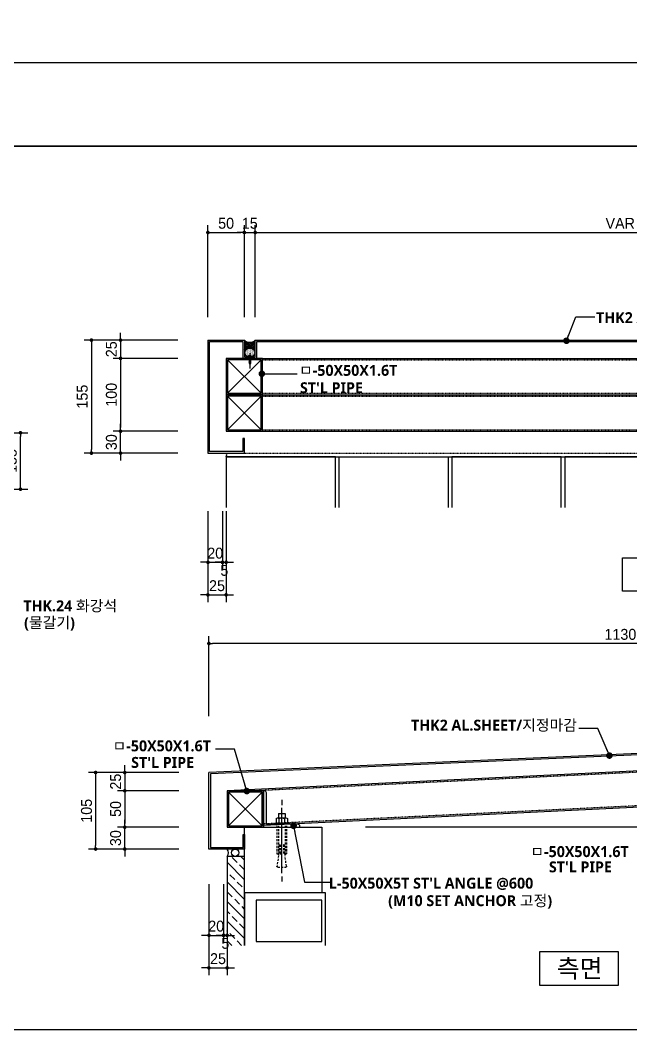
# Model space of a CAD drawing. Header units: millimetres. Extents: x 200 to 163856, y 0 to 163394.
# Drawn here: x 62681 to 64358, y 200 to 2970 of the extents above; entities that cross this region are included whole.
import ezdxf
from ezdxf.enums import TextEntityAlignment as Align

# ---------------------------------------------------------------- set-up
doc = ezdxf.new("R2010")
doc.units = ezdxf.units.MM
doc.header["$LTSCALE"] = 10
for name, pattern in [('CEN', [62, 60, -1, 0, -1]), ('CENTER', [65, 60, -2, 1, -2]), ('HID', [2.3, 1.5, -0.8]), ('HIDDEN', [2, 1, -1])]:
    doc.linetypes.add(name, pattern=pattern)
doc.layers.get('DEFPOINTS').update_dxf_attribs({"color": 181})
for name, color, linetype in [('01.스텐파이프', 2, 'Continuous'), ('03.부재', 5, 'Continuous'), ('04.부재', 6, 'Continuous'), ('1', 3, 'Continuous'), ('1co_hatch', 1, 'Continuous'), ('2co_visible', 2, 'Continuous'), ('A-ANNO-GRA1', 7, 'Continuous'), ('A-ANNO-TEXT1', 7, 'Continuous'), ('A-ST-AXIS-DIM', 7, 'Continuous'), ('ACCY', 6, 'Continuous'), ('CEN', 1, 'CEN'), ('DIM', 4, 'Continuous'), ('g', 3, 'Continuous'), ('HIDD', 5, 'HIDDEN'), ('MA', 6, 'Continuous'), ('REVISION', 7, 'Continuous'), ('SYM', 4, 'Continuous'), ('조경', 7, 'Continuous')]:
    doc.layers.add(name, color=color, linetype=linetype)
doc.styles.add('2020음성 1차', font='')
doc.styles.add('HSW', font='romans.shx', dxfattribs={"bigfont": 'whgtxt.shx'})
doc.styles.add('돋움', font='')
doc.styles.get('2020음성 1차').set_extended_font_data('NanumGothic', bold=True)
doc.styles.get('돋움').set_extended_font_data('Dotum')
doc.dimstyles.new('NDIM10-1', dxfattribs={"dimscale": 10, "dimtxt": 3, "dimasz": 1, "dimexe": 2, "dimexo": 1, "dimgap": 1, "dimtad": 1, "dimdec": 0, "dimrnd": 0.25, "dimdsep": 32, "dimtxsty": '돋움', "dimblk1": 'DOT', "dimblk2": 'DOT', "dimsah": 1, "dimcen": 5, "dimclrd": 4, "dimclre": 4, "dimclrt": 3, "dimazin": 0, "dimtfac": 1, "dimtdec": 0, "dimtix": 1, "dimtmove": 2, "dimatfit": 3, "dimldrblk": 'DOT', "dimfxl": 1, "dimarcsym": 0})
doc.dimstyles.new('두성금속-6', dxfattribs={"dimscale": 6, "dimtxt": 3, "dimasz": 1.5, "dimexe": 0, "dimexo": 3, "dimgap": 0.9, "dimtad": 1, "dimdec": 0, "dimrnd": 0.25, "dimzin": 0, "dimdsep": 46, "dimlunit": 6, "dimtxsty": 'HSW', "dimblk": 'DOT', "dimcen": 3, "dimdle": 2, "dimclrt": 4, "dimadec": 0, "dimazin": 0, "dimtfac": 1, "dimtdec": 0, "dimtix": 1, "dimtmove": 2, "dimatfit": 0, "dimldrblk": 'DOT', "dimfxl": 1, "dimtolj": 1, "dimtzin": 0, "dimarcsym": 0})

# ---------------------------------------------------------------- blocks, each defined once
blk = doc.blocks.new('A$C101F31DF')
at = {"layer": 'CEN'}
for p, q in [((10.6, 111.9, 0), (10.6, 104.9, 0)), ((10.6, 11.7, 0), (10.6, 100.9, 0)), ((10.6, 7, 0), (10.6, 0, 0))]:
    blk.add_line(p, q, dxfattribs=at)
at = {"layer": 'HIDD', "linetype": 'HID', "ltscale": 0.2}
for p, q in [((4, 76.6, 0), (4, 37.9, 0)), ((6.1, 76.6, 0), (6.1, 35.9, 0)), ((15.1, 76.6, 0), (15.1, 35.9, 0)), ((17.3, 76.6, 0), (17.3, 37.9, 0)), ((7.2, 50.5, 0), (8.4, 50.5, 0)), ((7.2, 50.5, 0), (7.2, 37.9, 0)), ((8.4, 50.5, 0), (8.4, 37.9, 0)), ((12.9, 50.5, 0), (12.9, 37.9, 0)), ((14.1, 50.5, 0), (12.9, 50.5, 0)), ((14.1, 50.5, 0), (14.1, 37.9, 0)), ((7.2, 37.9, 0), (4, 37.9, 0)), ((4.2, 20.9, 0), (6.1, 35.9, 0)), ((12.9, 37.9, 0), (8.4, 37.9, 0)), ((17.3, 37.9, 0), (14.1, 37.9, 0)), ((15.1, 35.9, 0), (17.1, 20.9, 0)), ((16.2, 19.8, 0), (5.1, 19.8, 0))]:
    blk.add_line(p, q, dxfattribs=at)
for centre, start, end in [((5.1, 20.8, 0), 172.4472, 270), ((16.2, 20.8, 0), 270, 7.5528)]:
    blk.add_arc(centre, 0.968, start, end, dxfattribs=at)
at = {"layer": 'MA'}
for p, q in [((2.9, 86.5, 0), (2.9, 80.3, 0)), ((16.5, 87.3, 0), (4.8, 87.3, 0)), ((15.1, 93.3, 0), (6.1, 93.3, 0)), ((6.1, 93.3, 0), (6.1, 87.3, 0)), ((6.8, 86.5, 0), (6.8, 80.3, 0)), ((14.5, 86.5, 0), (14.5, 80.3, 0)), ((15.1, 93.3, 0), (15.1, 87.3, 0)), ((18.4, 86.5, 0), (18.4, 80.3, 0)), ((0, 79.5, 0), (0, 78.6, 0)), ((21.3, 79.5, 0), (0, 79.5, 0)), ((0, 78.6, 0), (21.3, 78.6, 0)), ((21.3, 79.5, 0), (21.3, 78.6, 0))]:
    blk.add_line(p, q, dxfattribs=at)
for centre, radius, start, end in [((4.8, 84.5, 0), 2.81, 46.3972, 133.6028), ((10.6, 77.2, 0), 10.1, 67.3801, 112.6199), ((16.5, 84.5, 0), 2.81, 46.3972, 133.6028), ((4.8, 82.3, 0), 2.81, 226.3972, 313.6028), ((10.6, 89.6, 0), 10.1, 247.3801, 292.6199), ((16.5, 82.3, 0), 2.81, 226.3972, 313.6028)]:
    blk.add_arc(centre, radius, start, end, dxfattribs=at)
blk = doc.blocks.new('A$C69C1062F')
at = {"layer": 'ACCY', "color": 1}
for p, q in [((1.3, 13.5), (2, 15)), ((3.1, 13.5), (2.4, 15)), ((0, 4.4), (0, 5)), ((0, 5), (4.4, 5)), ((1.3, 13.1), (1.3, 13.5)), ((1.3, 12.4), (1.3, 12.8)), ((1.3, 11.6), (1.3, 12)), ((1.3, 10.8), (1.3, 11.3)), ((1.3, 10), (1.3, 10.5)), ((1.3, 9.3), (1.3, 9.7)), ((1.3, 8.5), (1.3, 8.9)), ((1.3, 7.7), (1.3, 8.2)), ((1.3, 6.9), (1.3, 7.4)), ((1.3, 6.2), (1.3, 6.6)), ((1.3, 5), (1.3, 5.8)), ((3.1, 13.3), (2.2, 13.3)), ((3.1, 12.7), (3.1, 13.5)), ((3.1, 12), (3.1, 12.4)), ((3.1, 11.2), (3.1, 11.7)), ((3.1, 10.4), (3.1, 10.9)), ((3.1, 9.6), (3.1, 10.1)), ((3.1, 8.9), (3.1, 9.3)), ((3.1, 8.1), (3.1, 8.6)), ((3.1, 7.3), (3.1, 7.8)), ((3.1, 6.5), (3.1, 7)), ((3.1, 5.8), (3.1, 6.2)), ((3.1, 5), (3.1, 5.4)), ((4.4, 5), (4.4, 4.4))]:
    blk.add_line(p, q, dxfattribs=at)
at = {"layer": 'ACCY', "color": 1, "linetype": 'CENTER', "ltscale": 10}
blk.add_line((2.2, 0), (2.2, 20.8), dxfattribs=at)
at = {"layer": 'ACCY', "color": 1, "linetype": 'Continuous'}
for p, q in [((1, 12.9), (3.1, 13.3)), ((1, 13), (3, 13.3)), ((1, 13), (1.3, 13.1)), ((1, 12.9), (1.3, 12.8)), ((1, 12.2), (3.5, 12.6)), ((1, 12.2), (3.4, 12.6)), ((1, 12.2), (1.3, 12.4)), ((1, 12.2), (1.3, 12)), ((1, 11.5), (3.4, 11.9)), ((1, 11.4), (3.5, 11.8)), ((1, 11.5), (1.3, 11.6)), ((1, 11.4), (1.3, 11.3)), ((1, 10.7), (3.4, 11.1)), ((1, 10.6), (3.5, 11)), ((1, 10.7), (1.3, 10.8)), ((1, 10.6), (1.3, 10.5)), ((1, 9.9), (3.4, 10.3)), ((1, 9.8), (3.5, 10.3)), ((1, 9.9), (1.3, 10)), ((1, 9.8), (1.3, 9.7)), ((1, 9.1), (3.4, 9.5)), ((1, 9.1), (3.5, 9.5)), ((1, 9.1), (1.3, 9.3)), ((1, 9.1), (1.3, 8.9)), ((1, 8.4), (3.4, 8.8)), ((1, 8.3), (3.5, 8.7)), ((1, 8.4), (1.3, 8.5)), ((1, 8.3), (1.3, 8.2)), ((1, 7.6), (3.4, 8)), ((1, 7.5), (3.5, 7.9)), ((1, 7.6), (1.3, 7.7)), ((1, 7.5), (1.3, 7.4)), ((1, 6.7), (3.5, 7.2)), ((1, 6.8), (3.4, 7.2)), ((1, 6.8), (1.3, 6.9)), ((1, 6.7), (1.3, 6.6)), ((1, 6), (3.5, 6.4)), ((1, 6), (3.4, 6.4)), ((1, 6), (1.3, 6.2)), ((1, 6), (1.3, 5.8)), ((1.3, 13.1), (2.2, 13.3)), ((1.3, 12.8), (3.1, 13.2)), ((1.3, 12.4), (3.1, 12.7)), ((1.3, 12), (3.1, 12.4)), ((1.3, 11.6), (3.1, 12)), ((1.3, 11.3), (3.1, 11.7)), ((1.3, 10.8), (3.1, 11.2)), ((1.3, 10.5), (3.1, 10.9)), ((1.3, 10), (3.1, 10.4)), ((1.3, 9.7), (3.1, 10.1)), ((1.3, 9.3), (3.1, 9.6)), ((1.3, 8.9), (3.1, 9.3)), ((1.3, 8.5), (3.1, 8.9)), ((1.3, 8.2), (3.1, 8.6)), ((1.3, 7.7), (3.1, 8.1)), ((1.3, 7.4), (3.1, 7.8)), ((1.3, 6.9), (3.1, 7.3)), ((1.3, 6.6), (3.1, 7)), ((1.3, 6.2), (3.1, 6.5)), ((1.3, 5.8), (3.1, 6.2)), ((2.2, 5.4), (3.1, 5.8)), ((2.2, 5.4), (3.4, 5.7)), ((2.2, 5.4), (3.5, 5.6)), ((2.2, 5.4), (3.1, 5.4)), ((3.4, 12.6), (3.1, 12.7)), ((3.4, 12.6), (3.1, 12.4)), ((3.4, 11.8), (3.1, 12)), ((3.4, 11.8), (3.1, 11.7)), ((3.4, 11.1), (3.1, 11.2)), ((3.4, 11), (3.1, 10.9)), ((3.4, 10.3), (3.1, 10.4)), ((3.4, 10.2), (3.1, 10.1)), ((3.4, 9.5), (3.1, 9.6)), ((3.4, 9.5), (3.1, 9.3)), ((3.4, 8.7), (3.1, 8.9)), ((3.4, 8.7), (3.1, 8.6)), ((3.4, 8), (3.1, 8.1)), ((3.4, 7.9), (3.1, 7.8)), ((3.4, 7.2), (3.1, 7.3)), ((3.4, 7.1), (3.1, 7)), ((3.4, 6.4), (3.1, 6.5)), ((3.4, 6.4), (3.1, 6.2)), ((3.4, 5.6), (3.1, 5.8)), ((3.4, 5.6), (3.1, 5.4))]:
    blk.add_line(p, q, dxfattribs=at)
at = {"layer": 'ACCY', "color": 1}
blk.add_lwpolyline([(3.8, 3.6), (3.7, 3.8), (3.5, 3.8), (3.3, 3.8), (3.2, 3.8), (3, 3.8), (2.8, 3.7), (2.7, 3.7), (2.6, 3.7), (2.6, 3.7), (2.5, 3.8), (2.5, 3.9), (2.5, 4), (2.5, 4.1), (2.5, 4.3), (2.5, 4.4), (2.5, 4.5), (2.4, 4.6), (2.4, 4.7), (2.3, 4.7), (2.2, 4.7), (2.1, 4.7), (2, 4.7), (2, 4.6), (1.9, 4.5), (1.9, 4.4), (1.9, 4.3), (1.9, 4.1), (1.9, 4), (1.9, 3.9), (1.9, 3.8), (1.8, 3.7), (1.8, 3.7), (1.7, 3.7), (1.6, 3.7), (1.4, 3.8), (1.2, 3.8), (1.1, 3.8), (0.9, 3.8), (0.7, 3.8), (0.6, 3.6)], dxfattribs=at)
at = {"layer": 'ACCY', "color": 1, "linetype": 'Continuous'}
for centre, radius, start, end in [((2.2, 14.8), 0.289, 35.1627, 144.8373), ((1, 13), 0.0582, 139.8661, 209.9247), ((1, 12.2), 0.0582, 139.8661, 209.9247), ((1, 11.4), 0.0582, 139.8661, 209.9247), ((1, 10.6), 0.0582, 139.8661, 209.9247), ((1, 9.9), 0.0582, 139.8661, 209.9247), ((1, 9.1), 0.0582, 139.8661, 209.9247), ((1, 8.3), 0.0582, 139.8661, 209.9247), ((1, 7.5), 0.0582, 139.8661, 209.9247), ((1, 6.8), 0.0582, 139.8661, 209.9247), ((1, 6), 0.0582, 139.8661, 209.9247), ((2.2, 5.4), 0.0378, 130.7271, 249.3149), ((3.4, 12.6), 0.0582, 319.8661, 29.9247), ((3.4, 11.8), 0.0582, 319.8661, 29.9247), ((3.4, 11), 0.0582, 319.8661, 29.9247), ((3.4, 10.3), 0.0582, 319.8661, 29.9247), ((3.4, 9.5), 0.0582, 319.8661, 29.9247), ((3.4, 8.7), 0.0582, 319.8661, 29.9247), ((3.4, 7.9), 0.0582, 319.8661, 29.9247), ((3.4, 7.2), 0.0582, 319.8661, 29.9247), ((3.4, 6.4), 0.0582, 319.8661, 29.9247), ((3.4, 5.6), 0.0582, 319.8661, 29.9247)]:
    blk.add_arc(centre, radius, start, end, dxfattribs=at)
at = {"layer": 'ACCY', "color": 1}
for centre, radius, start, end in [((0.8, 4.4), 0.818, 180.0233, 254.4114), ((2.2, 9.3), 5.89, 254.205, 285.795), ((3.6, 4.4), 0.818, 285.5886, 359.9767)]:
    blk.add_arc(centre, radius, start, end, dxfattribs=at)
blk = doc.blocks.new('_Dot')
at = {"color": 0, "linetype": 'ByBlock', "lineweight": -2}
blk.add_line((-0.5, 0), (-1, 0), dxfattribs=at)
at = {"color": 0, "linetype": 'ByBlock', "const_width": 0.5}
blk.add_lwpolyline([(-0.25, 0, 1), (0.25, 0, 1)], format="xyb", close=True, dxfattribs=at)
blk = doc.blocks.new('*D6465')
at = {"layer": 'A-ST-AXIS-DIM', "color": 0, "lineweight": -2}
for p, q in [((63113.4, 2092.2), (62856.5, 2092.2)), ((62876.5, 2082.2), (62876.5, 1792.2)), ((63113.4, 1782.2), (62856.5, 1782.2))]:
    blk.add_line(p, q, dxfattribs=at)
at = {"layer": 'DEFPOINTS', "color": 0}
for p in [(63123.4, 2092.2), (62876.5, 1782.2), (63123.4, 1782.2)]:
    blk.add_point(p, dxfattribs=at)
at = {"layer": 'A-ST-AXIS-DIM', "color": 0, "linetype": 'ByBlock', "lineweight": -2, "xscale": 10, "yscale": 10, "zscale": 10}
for p, rotation in [((62876.5, 2092.2), 90), ((62876.5, 1782.2), 270)]:
    blk.add_blockref('_Dot', p, dxfattribs=dict(at, rotation=rotation))
at = {"layer": 'A-ST-AXIS-DIM', "color": 3, "insert": (62851.5, 1937.2), "char_height": 30, "attachment_point": 5, "rotation": 90, "style": '돋움'}
blk.add_mtext('155', dxfattribs=at)
blk = doc.blocks.new('*D6466')
at = {"layer": 'A-ST-AXIS-DIM', "color": 0, "lineweight": -2}
for p, q in [((63196.5, 2155.4), (63196.5, 2407.5)), ((63206.5, 2387.5), (63286.5, 2387.5)), ((63296.5, 2155.4), (63296.5, 2407.5))]:
    blk.add_line(p, q, dxfattribs=at)
at = {"layer": 'DEFPOINTS', "color": 0}
for p in [(63296.5, 2387.5), (63196.5, 2145.4), (63296.5, 2145.4)]:
    blk.add_point(p, dxfattribs=at)
at = {"layer": 'A-ST-AXIS-DIM', "color": 0, "linetype": 'ByBlock', "lineweight": -2, "xscale": 10, "yscale": 10, "zscale": 10, "rotation": 180}
blk.add_blockref('_Dot', (63196.5, 2387.5), dxfattribs=at)
at = {"layer": 'A-ST-AXIS-DIM', "color": 0, "linetype": 'ByBlock', "lineweight": -2, "xscale": 10, "yscale": 10, "zscale": 10}
blk.add_blockref('_Dot', (63296.5, 2387.5), dxfattribs=at)
at = {"layer": 'A-ST-AXIS-DIM', "color": 3, "insert": (63246.5, 2412.6), "char_height": 30, "attachment_point": 5, "style": '돋움'}
blk.add_mtext('50', dxfattribs=at)
blk = doc.blocks.new('*D6467')
at = {"layer": 'A-ST-AXIS-DIM', "color": 0, "lineweight": -2}
for p, q in [((63286.5, 2387.5), (63276.5, 2387.5)), ((63296.5, 2155.4), (63296.5, 2407.5)), ((63296.5, 2387.5), (63326.5, 2387.5)), ((63326.5, 2155.4), (63326.5, 2407.5)), ((63336.5, 2387.5), (63346.5, 2387.5))]:
    blk.add_line(p, q, dxfattribs=at)
at = {"layer": 'DEFPOINTS', "color": 0}
for p in [(63326.5, 2387.5), (63296.5, 2145.4), (63326.5, 2145.4)]:
    blk.add_point(p, dxfattribs=at)
at = {"layer": 'A-ST-AXIS-DIM', "color": 0, "linetype": 'ByBlock', "lineweight": -2, "xscale": 10, "yscale": 10, "zscale": 10}
blk.add_blockref('_Dot', (63296.5, 2387.5), dxfattribs=at)
at = {"layer": 'A-ST-AXIS-DIM', "color": 0, "linetype": 'ByBlock', "lineweight": -2, "xscale": 10, "yscale": 10, "zscale": 10, "rotation": 180}
blk.add_blockref('_Dot', (63326.5, 2387.5), dxfattribs=at)
at = {"layer": 'A-ST-AXIS-DIM', "color": 3, "insert": (63311.5, 2412.6), "char_height": 30, "attachment_point": 5, "style": '돋움'}
blk.add_mtext('15', dxfattribs=at)
blk = doc.blocks.new('*D6468')
at = {"layer": 'A-ST-AXIS-DIM', "color": 0, "lineweight": -2}
for p, q in [((63326.5, 2155.4), (63326.5, 2407.5)), ((63336.5, 2387.5), (65321.1, 2387.5)), ((65331.1, 2155.4), (65331.1, 2407.5))]:
    blk.add_line(p, q, dxfattribs=at)
at = {"layer": 'DEFPOINTS', "color": 0}
for p in [(65331.1, 2387.5), (63326.5, 2145.4), (65331.1, 2145.4)]:
    blk.add_point(p, dxfattribs=at)
at = {"layer": 'A-ST-AXIS-DIM', "color": 0, "linetype": 'ByBlock', "lineweight": -2, "xscale": 10, "yscale": 10, "zscale": 10, "rotation": 180}
blk.add_blockref('_Dot', (63326.5, 2387.5), dxfattribs=at)
at = {"layer": 'A-ST-AXIS-DIM', "color": 0, "linetype": 'ByBlock', "lineweight": -2, "xscale": 10, "yscale": 10, "zscale": 10}
blk.add_blockref('_Dot', (65331.1, 2387.5), dxfattribs=at)
at = {"layer": 'A-ST-AXIS-DIM', "color": 3, "insert": (64328.8, 2412.6), "char_height": 30, "attachment_point": 5, "style": '돋움'}
blk.add_mtext('VAR', dxfattribs=at)
blk = doc.blocks.new('*D6470')
at = {"layer": 'A-ST-AXIS-DIM', "color": 0, "lineweight": -2}
for p, q in [((63196.5, 1622.8), (63196.5, 1462.6)), ((63236.5, 1622.8), (63236.5, 1462.6)), ((63186.5, 1482.6), (63176.5, 1482.6)), ((63196.5, 1482.6), (63236.5, 1482.6)), ((63246.5, 1482.6), (63256.5, 1482.6))]:
    blk.add_line(p, q, dxfattribs=at)
at = {"layer": 'DEFPOINTS', "color": 0}
for p in [(63196.5, 1632.8), (63236.5, 1632.8), (63236.5, 1482.6)]:
    blk.add_point(p, dxfattribs=at)
at = {"layer": 'A-ST-AXIS-DIM', "color": 0, "linetype": 'ByBlock', "lineweight": -2, "xscale": 10, "yscale": 10, "zscale": 10}
blk.add_blockref('_Dot', (63196.5, 1482.6), dxfattribs=at)
at = {"layer": 'A-ST-AXIS-DIM', "color": 0, "linetype": 'ByBlock', "lineweight": -2, "xscale": 10, "yscale": 10, "zscale": 10, "rotation": 180}
blk.add_blockref('_Dot', (63236.5, 1482.6), dxfattribs=at)
at = {"layer": 'A-ST-AXIS-DIM', "color": 3, "insert": (63216.5, 1507.6), "char_height": 30, "attachment_point": 5, "style": '돋움'}
blk.add_mtext('20', dxfattribs=at)
blk = doc.blocks.new('*D6471')
at = {"layer": 'A-ST-AXIS-DIM', "color": 0, "lineweight": -2}
for p, q in [((63236.5, 1622.8), (63236.5, 1462.6)), ((63246.5, 1608.3), (63246.5, 1462.6)), ((63226.5, 1482.6), (63216.5, 1482.6)), ((63236.5, 1482.6), (63246.5, 1482.6)), ((63256.5, 1482.6), (63266.5, 1482.6))]:
    blk.add_line(p, q, dxfattribs=at)
at = {"layer": 'DEFPOINTS', "color": 0}
for p in [(63236.5, 1632.8), (63246.5, 1618.3), (63246.5, 1482.6)]:
    blk.add_point(p, dxfattribs=at)
at = {"layer": 'A-ST-AXIS-DIM', "color": 0, "linetype": 'ByBlock', "lineweight": -2, "xscale": 10, "yscale": 10, "zscale": 10}
blk.add_blockref('_Dot', (63236.5, 1482.6), dxfattribs=at)
at = {"layer": 'A-ST-AXIS-DIM', "color": 0, "linetype": 'ByBlock', "lineweight": -2, "xscale": 10, "yscale": 10, "zscale": 10, "rotation": 180}
blk.add_blockref('_Dot', (63246.5, 1482.6), dxfattribs=at)
at = {"layer": 'A-ST-AXIS-DIM', "color": 3, "insert": (63241.5, 1460.4), "char_height": 30, "attachment_point": 5, "style": '돋움'}
blk.add_mtext('5', dxfattribs=at)
blk = doc.blocks.new('*D6472')
at = {"layer": 'A-ST-AXIS-DIM', "color": 0, "lineweight": -2}
for p, q in [((63196.5, 1622.8), (63196.5, 1373.3)), ((63246.5, 1622.8), (63246.5, 1373.3)), ((63186.5, 1393.3), (63176.5, 1393.3)), ((63196.5, 1393.3), (63246.5, 1393.3)), ((63256.5, 1393.3), (63266.5, 1393.3))]:
    blk.add_line(p, q, dxfattribs=at)
at = {"layer": 'DEFPOINTS', "color": 0}
for p in [(63196.5, 1632.8), (63246.5, 1632.8), (63246.5, 1393.3)]:
    blk.add_point(p, dxfattribs=at)
at = {"layer": 'A-ST-AXIS-DIM', "color": 0, "linetype": 'ByBlock', "lineweight": -2, "xscale": 10, "yscale": 10, "zscale": 10}
blk.add_blockref('_Dot', (63196.5, 1393.3), dxfattribs=at)
at = {"layer": 'A-ST-AXIS-DIM', "color": 0, "linetype": 'ByBlock', "lineweight": -2, "xscale": 10, "yscale": 10, "zscale": 10, "rotation": 180}
blk.add_blockref('_Dot', (63246.5, 1393.3), dxfattribs=at)
at = {"layer": 'A-ST-AXIS-DIM', "color": 3, "insert": (63221.5, 1418.3), "char_height": 30, "attachment_point": 5, "style": '돋움'}
blk.add_mtext('25', dxfattribs=at)
blk = doc.blocks.new('*D6473')
at = {"layer": 'A-ST-AXIS-DIM', "color": 0, "lineweight": -2}
for p, q in [((62956.5, 1852.2), (62956.5, 1862.2)), ((63113.4, 1842.2), (62936.5, 1842.2)), ((62956.5, 1782.2), (62956.5, 1842.2)), ((63113.4, 1782.2), (62936.5, 1782.2)), ((62956.5, 1772.2), (62956.5, 1762.2))]:
    blk.add_line(p, q, dxfattribs=at)
at = {"layer": 'DEFPOINTS', "color": 0}
for p in [(62956.5, 1842.2), (63123.4, 1842.2), (63123.4, 1782.2)]:
    blk.add_point(p, dxfattribs=at)
at = {"layer": 'A-ST-AXIS-DIM', "color": 0, "linetype": 'ByBlock', "lineweight": -2, "xscale": 10, "yscale": 10, "zscale": 10}
for p, rotation in [((62956.5, 1842.2), 270), ((62956.5, 1782.2), 90)]:
    blk.add_blockref('_Dot', p, dxfattribs=dict(at, rotation=rotation))
at = {"layer": 'A-ST-AXIS-DIM', "color": 3, "insert": (62931.5, 1812.2), "char_height": 30, "attachment_point": 5, "rotation": 90, "style": '돋움'}
blk.add_mtext('30', dxfattribs=at)
blk = doc.blocks.new('*D6474')
at = {"layer": 'A-ST-AXIS-DIM', "color": 0, "lineweight": -2}
for p, q in [((62956.5, 2102.2), (62956.5, 2112.2)), ((63113.4, 2092.2), (62936.5, 2092.2)), ((62956.5, 2092.2), (62956.5, 2042.2)), ((63113.4, 2042.2), (62936.5, 2042.2)), ((62956.5, 2032.2), (62956.5, 2022.2))]:
    blk.add_line(p, q, dxfattribs=at)
at = {"layer": 'DEFPOINTS', "color": 0}
for p in [(63123.4, 2092.2), (62956.5, 2042.2), (63123.4, 2042.2)]:
    blk.add_point(p, dxfattribs=at)
at = {"layer": 'A-ST-AXIS-DIM', "color": 0, "linetype": 'ByBlock', "lineweight": -2, "xscale": 10, "yscale": 10, "zscale": 10}
for p, rotation in [((62956.5, 2092.2), 270), ((62956.5, 2042.2), 90)]:
    blk.add_blockref('_Dot', p, dxfattribs=dict(at, rotation=rotation))
at = {"layer": 'A-ST-AXIS-DIM', "color": 3, "insert": (62931.5, 2067.2), "char_height": 30, "attachment_point": 5, "rotation": 90, "style": '돋움'}
blk.add_mtext('25', dxfattribs=at)
blk = doc.blocks.new('*D6475')
at = {"layer": 'A-ST-AXIS-DIM', "color": 0, "lineweight": -2}
for p, q in [((63113.4, 2042.2), (62936.5, 2042.2)), ((62956.5, 2032.2), (62956.5, 1852.2)), ((63113.4, 1842.2), (62936.5, 1842.2))]:
    blk.add_line(p, q, dxfattribs=at)
at = {"layer": 'DEFPOINTS', "color": 0}
for p in [(63123.4, 2042.2), (62956.5, 1842.2), (63123.4, 1842.2)]:
    blk.add_point(p, dxfattribs=at)
at = {"layer": 'A-ST-AXIS-DIM', "color": 0, "linetype": 'ByBlock', "lineweight": -2, "xscale": 10, "yscale": 10, "zscale": 10}
for p, rotation in [((62956.5, 2042.2), 90), ((62956.5, 1842.2), 270)]:
    blk.add_blockref('_Dot', p, dxfattribs=dict(at, rotation=rotation))
at = {"layer": 'A-ST-AXIS-DIM', "color": 3, "insert": (62931.5, 1942.2), "char_height": 30, "attachment_point": 5, "rotation": 90, "style": '돋움'}
blk.add_mtext('100', dxfattribs=at)
blk = doc.blocks.new('*D6479')
at = {"layer": 'A-ST-AXIS-DIM', "color": 0, "lineweight": -2}
for p, q in [((63116.7, 905.9), (62868.1, 905.9)), ((62888.1, 895.9), (62888.1, 705.9)), ((63116.7, 695.9), (62868.1, 695.9))]:
    blk.add_line(p, q, dxfattribs=at)
at = {"layer": 'DEFPOINTS', "color": 0}
for p in [(63126.7, 905.9), (62888.1, 695.9), (63126.7, 695.9)]:
    blk.add_point(p, dxfattribs=at)
at = {"layer": 'A-ST-AXIS-DIM', "color": 0, "linetype": 'ByBlock', "lineweight": -2, "xscale": 10, "yscale": 10, "zscale": 10}
for p, rotation in [((62888.1, 905.9), 90), ((62888.1, 695.9), 270)]:
    blk.add_blockref('_Dot', p, dxfattribs=dict(at, rotation=rotation))
at = {"layer": 'A-ST-AXIS-DIM', "color": 3, "insert": (62863.1, 800.9), "char_height": 30, "attachment_point": 5, "rotation": 90, "style": '돋움'}
blk.add_mtext('105', dxfattribs=at)
blk = doc.blocks.new('*D6480')
at = {"layer": 'A-ST-AXIS-DIM', "color": 0, "lineweight": -2}
for p, q in [((62968.1, 765.9), (62968.1, 775.9)), ((63116.7, 755.9), (62948.1, 755.9)), ((62968.1, 695.9), (62968.1, 755.9)), ((63116.7, 695.9), (62948.1, 695.9)), ((62968.1, 685.9), (62968.1, 675.9))]:
    blk.add_line(p, q, dxfattribs=at)
at = {"layer": 'DEFPOINTS', "color": 0}
for p in [(62968.1, 755.9), (63126.7, 755.9), (63126.7, 695.9)]:
    blk.add_point(p, dxfattribs=at)
at = {"layer": 'A-ST-AXIS-DIM', "color": 0, "linetype": 'ByBlock', "lineweight": -2, "xscale": 10, "yscale": 10, "zscale": 10}
for p, rotation in [((62968.1, 755.9), 270), ((62968.1, 695.9), 90)]:
    blk.add_blockref('_Dot', p, dxfattribs=dict(at, rotation=rotation))
at = {"layer": 'A-ST-AXIS-DIM', "color": 3, "insert": (62943.1, 725.9), "char_height": 30, "attachment_point": 5, "rotation": 90, "style": '돋움'}
blk.add_mtext('30', dxfattribs=at)
blk = doc.blocks.new('*D6481')
at = {"layer": 'A-ST-AXIS-DIM', "color": 0, "lineweight": -2}
for p, q in [((62968.1, 915.9), (62968.1, 925.9)), ((63116.7, 905.9), (62948.1, 905.9)), ((62968.1, 905.9), (62968.1, 855.9)), ((63116.7, 855.9), (62948.1, 855.9)), ((62968.1, 845.9), (62968.1, 835.9))]:
    blk.add_line(p, q, dxfattribs=at)
at = {"layer": 'DEFPOINTS', "color": 0}
for p in [(63126.7, 905.9), (62968.1, 855.9), (63126.7, 855.9)]:
    blk.add_point(p, dxfattribs=at)
at = {"layer": 'A-ST-AXIS-DIM', "color": 0, "linetype": 'ByBlock', "lineweight": -2, "xscale": 10, "yscale": 10, "zscale": 10}
for p, rotation in [((62968.1, 905.9), 270), ((62968.1, 855.9), 90)]:
    blk.add_blockref('_Dot', p, dxfattribs=dict(at, rotation=rotation))
at = {"layer": 'A-ST-AXIS-DIM', "color": 3, "insert": (62943.1, 880.9), "char_height": 30, "attachment_point": 5, "rotation": 90, "style": '돋움'}
blk.add_mtext('25', dxfattribs=at)
blk = doc.blocks.new('*D6482')
at = {"layer": 'A-ST-AXIS-DIM', "color": 0, "lineweight": -2}
for p, q in [((63116.7, 855.9), (62948.1, 855.9)), ((62968.1, 845.9), (62968.1, 765.9)), ((63116.7, 755.9), (62948.1, 755.9))]:
    blk.add_line(p, q, dxfattribs=at)
at = {"layer": 'DEFPOINTS', "color": 0}
for p in [(63126.7, 855.9), (62968.1, 755.9), (63126.7, 755.9)]:
    blk.add_point(p, dxfattribs=at)
at = {"layer": 'A-ST-AXIS-DIM', "color": 0, "linetype": 'ByBlock', "lineweight": -2, "xscale": 10, "yscale": 10, "zscale": 10}
for p, rotation in [((62968.1, 855.9), 90), ((62968.1, 755.9), 270)]:
    blk.add_blockref('_Dot', p, dxfattribs=dict(at, rotation=rotation))
at = {"layer": 'A-ST-AXIS-DIM', "color": 3, "insert": (62943.1, 805.9), "char_height": 30, "attachment_point": 5, "rotation": 90, "style": '돋움'}
blk.add_mtext('50', dxfattribs=at)
blk = doc.blocks.new('*D6483')
at = {"layer": 'A-ST-AXIS-DIM', "color": 0, "lineweight": -2}
for p, q in [((63199.2, 1060.7), (63199.2, 1279.8)), ((65459.2, 1060.7), (65459.2, 1279.8)), ((65449.2, 1259.8), (63209.2, 1259.8))]:
    blk.add_line(p, q, dxfattribs=at)
at = {"layer": 'DEFPOINTS', "color": 0}
for p in [(63199.2, 1259.8), (63199.2, 1050.7), (65459.2, 1050.7)]:
    blk.add_point(p, dxfattribs=at)
at = {"layer": 'A-ST-AXIS-DIM', "color": 0, "linetype": 'ByBlock', "lineweight": -2, "xscale": 10, "yscale": 10, "zscale": 10, "rotation": 180}
blk.add_blockref('_Dot', (63199.2, 1259.8), dxfattribs=at)
at = {"layer": 'A-ST-AXIS-DIM', "color": 0, "linetype": 'ByBlock', "lineweight": -2, "xscale": 10, "yscale": 10, "zscale": 10}
blk.add_blockref('_Dot', (65459.2, 1259.8), dxfattribs=at)
at = {"layer": 'A-ST-AXIS-DIM', "color": 3, "insert": (64329.2, 1284.8), "char_height": 30, "attachment_point": 5, "style": '돋움'}
blk.add_mtext('1130', dxfattribs=at)
blk = doc.blocks.new('*D6484')
at = {"layer": 'A-ST-AXIS-DIM', "color": 0, "lineweight": -2}
for p, q in [((62585.7, 1838.2), (62701.7, 1838.2)), ((62681.7, 1693.2), (62681.7, 1828.2)), ((62585.7, 1683.2), (62701.7, 1683.2))]:
    blk.add_line(p, q, dxfattribs=at)
at = {"layer": 'DEFPOINTS', "color": 0}
for p in [(62575.7, 1838.2), (62681.7, 1838.2), (62575.7, 1683.2)]:
    blk.add_point(p, dxfattribs=at)
at = {"layer": 'A-ST-AXIS-DIM', "color": 0, "linetype": 'ByBlock', "lineweight": -2, "xscale": 10, "yscale": 10, "zscale": 10}
for p, rotation in [((62681.7, 1838.2), 90), ((62681.7, 1683.2), 270)]:
    blk.add_blockref('_Dot', p, dxfattribs=dict(at, rotation=rotation))
at = {"layer": 'A-ST-AXIS-DIM', "color": 3, "insert": (62656.6, 1760.7), "char_height": 30, "attachment_point": 5, "rotation": 90, "style": '돋움'}
blk.add_mtext('155', dxfattribs=at)
blk = doc.blocks.new('*D6487')
at = {"layer": 'A-ST-AXIS-DIM', "color": 0, "lineweight": -2}
for p, q in [((63199.2, 599.5), (63199.2, 439.2)), ((63239.2, 599.5), (63239.2, 439.2)), ((63189.2, 459.2), (63179.2, 459.2)), ((63199.2, 459.2), (63239.2, 459.2)), ((63249.2, 459.2), (63259.2, 459.2))]:
    blk.add_line(p, q, dxfattribs=at)
at = {"layer": 'DEFPOINTS', "color": 0}
for p in [(63199.2, 609.5), (63239.2, 609.5), (63239.2, 459.2)]:
    blk.add_point(p, dxfattribs=at)
at = {"layer": 'A-ST-AXIS-DIM', "color": 0, "linetype": 'ByBlock', "lineweight": -2, "xscale": 10, "yscale": 10, "zscale": 10}
blk.add_blockref('_Dot', (63199.2, 459.2), dxfattribs=at)
at = {"layer": 'A-ST-AXIS-DIM', "color": 0, "linetype": 'ByBlock', "lineweight": -2, "xscale": 10, "yscale": 10, "zscale": 10, "rotation": 180}
blk.add_blockref('_Dot', (63239.2, 459.2), dxfattribs=at)
at = {"layer": 'A-ST-AXIS-DIM', "color": 3, "insert": (63219.2, 484.3), "char_height": 30, "attachment_point": 5, "style": '돋움'}
blk.add_mtext('20', dxfattribs=at)
blk = doc.blocks.new('*D6488')
at = {"layer": 'A-ST-AXIS-DIM', "color": 0, "lineweight": -2}
for p, q in [((63239.2, 599.5), (63239.2, 439.2)), ((63249.2, 584.9), (63249.2, 439.2)), ((63229.2, 459.2), (63219.2, 459.2)), ((63239.2, 459.2), (63249.2, 459.2)), ((63259.2, 459.2), (63269.2, 459.2))]:
    blk.add_line(p, q, dxfattribs=at)
at = {"layer": 'DEFPOINTS', "color": 0}
for p in [(63239.2, 609.5), (63249.2, 594.9), (63249.2, 459.2)]:
    blk.add_point(p, dxfattribs=at)
at = {"layer": 'A-ST-AXIS-DIM', "color": 0, "linetype": 'ByBlock', "lineweight": -2, "xscale": 10, "yscale": 10, "zscale": 10}
blk.add_blockref('_Dot', (63239.2, 459.2), dxfattribs=at)
at = {"layer": 'A-ST-AXIS-DIM', "color": 0, "linetype": 'ByBlock', "lineweight": -2, "xscale": 10, "yscale": 10, "zscale": 10, "rotation": 180}
blk.add_blockref('_Dot', (63249.2, 459.2), dxfattribs=at)
at = {"layer": 'A-ST-AXIS-DIM', "color": 3, "insert": (63244.2, 437.1), "char_height": 30, "attachment_point": 5, "style": '돋움'}
blk.add_mtext('5', dxfattribs=at)
blk = doc.blocks.new('*D6489')
at = {"layer": 'A-ST-AXIS-DIM', "color": 0, "lineweight": -2}
for p, q in [((63199.2, 599.5), (63199.2, 349.9)), ((63249.2, 599.5), (63249.2, 349.9)), ((63189.2, 369.9), (63179.2, 369.9)), ((63199.2, 369.9), (63249.2, 369.9)), ((63259.2, 369.9), (63269.2, 369.9))]:
    blk.add_line(p, q, dxfattribs=at)
at = {"layer": 'DEFPOINTS', "color": 0}
for p in [(63199.2, 609.5), (63249.2, 609.5), (63249.2, 369.9)]:
    blk.add_point(p, dxfattribs=at)
at = {"layer": 'A-ST-AXIS-DIM', "color": 0, "linetype": 'ByBlock', "lineweight": -2, "xscale": 10, "yscale": 10, "zscale": 10}
blk.add_blockref('_Dot', (63199.2, 369.9), dxfattribs=at)
at = {"layer": 'A-ST-AXIS-DIM', "color": 0, "linetype": 'ByBlock', "lineweight": -2, "xscale": 10, "yscale": 10, "zscale": 10, "rotation": 180}
blk.add_blockref('_Dot', (63249.2, 369.9), dxfattribs=at)
at = {"layer": 'A-ST-AXIS-DIM', "color": 3, "insert": (63224.2, 395), "char_height": 30, "attachment_point": 5, "style": '돋움'}
blk.add_mtext('25', dxfattribs=at)

msp = doc.modelspace()

# ---------------------------------------------------------------- hatches: boundary and pattern name
at = {"layer": '04.부재', "linetype": 'ByBlock'}
h = msp.add_hatch(dxfattribs=at)
h.set_pattern_fill('ANSI37', color=256, scale=30, angle=270, style=0)
h.set_pattern_definition([(45, (13092917.1572, -884414.3995), (2.6516504294, -2.6516504294), []), (315, (13092917.1572, -884414.3995), (-2.6516504294, -2.6516504294), [])])
edge = h.paths.add_edge_path()
edge.add_ellipse((63311.53874, 2058.11398), major_axis=(15, 0), ratio=0.7245515637, start_angle=0, end_angle=180)
edge.add_line((63296.53874, 2058.11398), (63296.53874, 2092.2457))
edge.add_arc((63311.53874, 2108.76871), 22.31613, 227.76604296, 312.23395704)
edge.add_line((63326.53874, 2092.2457), (63326.53874, 2062.2457))
edge.add_line((63326.53874, 2062.2457), (63326.53874, 2058.11398))
h = msp.add_hatch(dxfattribs=at)
h.set_pattern_fill('DOTS', color=256, scale=30, angle=270, style=0)
h.set_pattern_definition([(270, (13113535.2678, -965210.9076), (-1.875, -0.9375), [0, -1.875])])
edge = h.paths.add_edge_path()
edge.add_ellipse((63311.53874, 2058.11398), major_axis=(15, 0), ratio=0.7245515637, start_angle=0, end_angle=360, ccw=False)
at = {"layer": '1co_hatch'}
h = msp.add_hatch(dxfattribs=at)
h.set_pattern_fill('ANSI33', color=256, scale=6, style=0)
h.set_pattern_definition([(135, (235354.11, -3119.253), (26.940768, 26.940768), []), (135, (235327.17, -3119.253), (26.940768, 26.940768), [19.05, -9.525])])
h.paths.add_polyline_path([(63249.1681, 431.45145), (63297.1681, 431.45145), (63297.1681, 675.91527), (63249.1681, 675.91527)])

# ---------------------------------------------------------------- linework, layer by layer
at = {"layer": '01.스텐파이프'}
for points in [[(63246.53874, 1942.2457), (63346.53874, 1942.2457), (63346.53874, 2042.2457), (63246.53874, 2042.2457)], [(63249.1681, 755.91527), (63349.1681, 755.91527), (63349.1681, 855.91527), (63249.1681, 855.91527)]]:
    msp.add_lwpolyline(points, close=True, dxfattribs=at)
at = {"layer": '01.스텐파이프', "color": 7, "linetype": 'ByBlock'}
for points in [[(63250.53874, 1946.2457), (63342.53874, 1946.2457), (63342.53874, 2038.2457), (63250.53874, 2038.2457)], [(63253.1681, 759.91527), (63345.1681, 759.91527), (63345.1681, 851.91527), (63253.1681, 851.91527)]]:
    msp.add_lwpolyline(points, close=True, dxfattribs=at)
at = {"layer": '01.스텐파이프', "color": 8}
msp.add_lwpolyline([(63246.53874, 1842.2457), (63346.53874, 1842.2457), (63346.53874, 1942.2457), (63246.53874, 1942.2457)], close=True, dxfattribs=at)
at = {"layer": '01.스텐파이프', "color": 8, "linetype": 'ByBlock'}
msp.add_lwpolyline([(63250.53874, 1846.2457), (63342.53874, 1846.2457), (63342.53874, 1938.2457), (63250.53874, 1938.2457)], close=True, dxfattribs=at)
at = {"layer": '03.부재', "color": 4}
msp.add_lwpolyline([(63443.1681, 763.91527), (63357.1681, 763.91527), (63357.1681, 849.91527, 0.4142135624), (63351.1681, 855.91527), (63349.1681, 855.91527), (63349.1681, 755.91527), (63449.1681, 755.91527), (63449.1681, 757.91527, 0.4142135624)], format="xyb", close=True, dxfattribs=at)
at = {"layer": '04.부재', "linetype": 'ByBlock'}
msp.add_arc((63311.53874, 2108.76871), 22.31613, 227.76604296, 312.23395704, dxfattribs=at)
at = {"layer": '04.부재', "linetype": 'ByBlock', "extrusion": (0, 0, -1)}
msp.add_ellipse((63311.53874, 2058.11398), major_axis=(15, 0), ratio=0.7245515637, dxfattribs=at)
at = {"layer": '2co_visible'}
msp.add_circle((63271.23476, 685.91527), 10, dxfattribs=at)
msp.add_arc((63236.64906, 685.91527), 16.01925, 321.39371585, 38.60628415, dxfattribs=at)
at = {"layer": 'A-ANNO-GRA1'}
for p, q in [((58999.99903, 2853.7497), (66094.96443, 2853.7497)), ((66094.96514, 2624.15396), (58999.99903, 2624.15396)), ((59000, 2624.15396), (66094.9654, 2624.15396))]:
    msp.add_line(p, q, dxfattribs=at)
at = {"layer": 'A-ANNO-TEXT1'}
for p, q in [((63246.53874, 1842.2457), (65496.66176, 1842.2457)), ((63246.53874, 1772.2457), (63246.53874, 1632.79518)), ((63246.53874, 1772.2457), (65496.66176, 1772.2457))]:
    msp.add_line(p, q, dxfattribs=at)
for points in [[(64334.63736, 1495.32908), (64551.3524, 1495.32908), (64551.3524, 1403.34196), (64334.63736, 1403.34196)], [(64323.69883, 414.18088), (64106.98379, 414.18088), (64106.98379, 322.19376), (64323.69883, 322.19376)]]:
    msp.add_lwpolyline(points, close=True, dxfattribs=at)
msp.add_arc((63240.27922, 1777.2457), 8.00963, 321.39371585, 38.60628415, dxfattribs=at)
at = {"layer": 'CEN', "linetype": 'ByBlock'}
for p, q in [((63250.53874, 1946.2457), (63342.53874, 2038.2457)), ((63342.53874, 1946.2457), (63250.53874, 2038.2457)), ((63253.1681, 759.91527), (63345.1681, 851.91527)), ((63345.1681, 759.91527), (63253.1681, 851.91527))]:
    msp.add_line(p, q, dxfattribs=at)
at = {"layer": 'CEN', "color": 4, "linetype": 'ByBlock'}
for p, q in [((63346.53874, 2042.2457), (65496.66176, 2042.2457)), ((63346.53874, 1942.2457), (65496.66176, 1942.2457))]:
    msp.add_line(p, q, dxfattribs=at)
at = {"layer": 'CEN', "color": 8, "linetype": 'ByBlock'}
for p, q in [((63250.53874, 1846.2457), (63342.53874, 1938.2457)), ((63342.53874, 1846.2457), (63250.53874, 1938.2457))]:
    msp.add_line(p, q, dxfattribs=at)
at = {"layer": 'DEFPOINTS'}
msp.add_lwpolyline([(59000, 5740), (66094.9654, 5740), (66094.9654, 200), (59000, 200)], close=True, dxfattribs=at)
at = {"layer": 'g'}
for p, q in [((63196.53874, 2092.2457), (63196.53874, 1782.2457)), ((63200.53874, 1786.2457), (63200.53874, 2088.2457)), ((63292.53874, 1822.2457), (63292.53874, 1786.2457)), ((63296.53874, 1822.2457), (63292.53874, 1822.2457)), ((63296.53874, 1782.2457), (63296.53874, 1822.2457)), ((63196.53874, 1782.2457), (63296.53874, 1782.2457)), ((63292.53874, 1786.2457), (63200.53874, 1786.2457)), ((65409.1681, 1003.70288), (63199.1681, 905.91527)), ((65409.1681, 999.69897), (63203.1681, 902.08835)), ((63199.1681, 695.91527), (63199.1681, 905.91527)), ((63203.1681, 902.08835), (63203.1681, 699.91527)), ((63293.1681, 699.91527), (63293.1681, 735.91527)), ((63293.1681, 735.91527), (63297.1681, 735.91527)), ((63297.1681, 735.91527), (63297.1681, 695.91527)), ((63297.1681, 695.91527), (63199.1681, 695.91527)), ((63203.1681, 699.91527), (63293.1681, 699.91527))]:
    msp.add_line(p, q, dxfattribs=at)
for points in [[(63196.53874, 2092.2457), (63296.53874, 2092.2457), (63296.53874, 2046.2457), (63310.53874, 2046.2457), (63310.53874, 2042.2457)], [(63200.53874, 2088.2457), (63292.53874, 2088.2457), (63292.53874, 2042.2457), (63310.53874, 2042.2457)], [(63312.53874, 2042.2457), (63312.53874, 2046.2457), (63326.53874, 2046.2457), (63326.53874, 2092.2457), (65331.13868, 2092.2457)], [(63312.53874, 2042.2457), (63330.53874, 2042.2457), (63330.53874, 2088.2457), (65327.13868, 2088.2457), (65327.13868, 2042.2457), (65345.13868, 2042.2457)]]:
    msp.add_lwpolyline(points, dxfattribs=at)
at = {"layer": 'REVISION', "color": 6}
msp.add_line((65149.1681, 755.91527), (63629.1681, 755.91527), dxfattribs=at)
at = {"layer": 'SYM', "color": 5, "linetype": 'HIDDEN', "ltscale": 0.06}
for p, q in [((63346.53874, 2038.2457), (65496.66176, 2038.2457)), ((63346.53874, 1946.2457), (65496.66176, 1946.2457)), ((65309.1681, 951.91056), (63249.36204, 851.91998)), ((65308.97415, 859.79281), (63348.97415, 764.64718))]:
    msp.add_line(p, q, dxfattribs=at)
at = {"layer": 'SYM', "color": 8, "linetype": 'HIDDEN', "ltscale": 0.06}
for p, q in [((63346.53874, 1938.2457), (65496.66176, 1938.2457)), ((63346.53874, 1846.2457), (65496.66176, 1846.2457))]:
    msp.add_line(p, q, dxfattribs=at)
at = {"layer": 'SYM', "color": 6, "linetype": 'HIDDEN', "ltscale": 0.06}
msp.add_line((63296.53874, 1782.2457), (65496.66176, 1782.2457), dxfattribs=at)
at = {"layer": 'SYM'}
for p, q in [((65309.1681, 955.91527), (63249.1681, 855.91527)), ((65309.1681, 855.79752), (63349.1681, 760.65189))]:
    msp.add_line(p, q, dxfattribs=at)
at = {"layer": '조경', "color": 8}
for points in [[(63546.53874, 1632.79518), (63546.53874, 1772.2457), (63246.53874, 1772.2457), (63246.53874, 1632.79518)], [(63556.53874, 1632.79518), (63556.53874, 1772.2457), (63856.53874, 1772.2457), (63856.53874, 1632.79518)], [(64166.53874, 1632.79518), (64166.53874, 1772.2457), (63866.53874, 1772.2457), (63866.53874, 1632.79518)], [(64476.53874, 1632.79518), (64476.53874, 1772.2457), (64176.53874, 1772.2457), (64176.53874, 1632.79518)], [(63297.1681, 431.45145), (63297.1681, 675.91527), (63249.1681, 675.91527), (63249.1681, 431.45145)], [(63519.1681, 431.45145), (63519.1681, 575.91527), (63297.1681, 575.91527), (63297.1681, 431.45145)]]:
    msp.add_lwpolyline(points, dxfattribs=at)
for points in [[(63509.1681, 575.91527), (63297.1681, 575.91527), (63297.1681, 755.91527), (63509.1681, 755.91527)], [(63329.1681, 441.91527), (63509.1681, 441.91527), (63509.1681, 555.91527), (63329.1681, 555.91527)]]:
    msp.add_lwpolyline(points, close=True, dxfattribs=at)

# ---------------------------------------------------------------- block references
at = {"layer": '1', "lineweight": 0, "ltscale": 0.3, "xscale": 2, "yscale": 2, "zscale": 2, "rotation": 180}
msp.add_blockref('A$C69C1062F', (63315.93892, 2056.32549), dxfattribs=at)
at = {"layer": 'DIM', "xscale": -2, "yscale": 2, "zscale": 2}
msp.add_blockref('A$C101F31DF', (63420.45877, 606.80835), dxfattribs=at)

# ---------------------------------------------------------------- texts
at = {"layer": 'A-ANNO-TEXT1', "style": '2020음성 1차'}
for s, p in [('THK2 AL.SHEET/지정마감', (64262.44724, 2138.85743)), ('ㅁ-50X50X1.6T', (63446.6361, 1994.25796)), ("ST'L PIPE", (63449.25682, 1946.58617)), ('THK2 AL.SHEET/지정마감', (63754.32322, 1020.93285)), ('ㅁ-50X50X1.6T', (62934.54947, 963.96754)), ("ST'L PIPE", (62985.65621, 918.60563)), ('ㅁ-50X50X1.6T', (64081.8571, 673.89334)), ("ST'L PIPE", (64132.96385, 631.93133)), ("L-50X50X5T ST'L ANGLE @600", (63528.66235, 587.19519)), ('(M10 SET ANCHOR 고정)', (63691.47698, 539.26499))]:
    msp.add_text(s, height=30, dxfattribs=at).set_placement(p)
for s, p in [('THK.24 화강석', (62689.6938, 1363.30945)), ('(물갈기)', (62691.76527, 1317.12458))]:
    msp.add_text(s, height=30, dxfattribs=at).set_placement(p, align=Align.MIDDLE_LEFT)
msp.add_text('측면', height=50, dxfattribs=at).set_placement((64217.5433, 368.18732), align=Align.MIDDLE_CENTER)

# ---------------------------------------------------------------- dimensions: what is measured, and where the dimension line sits
at = {"layer": 'A-ST-AXIS-DIM', "color": 0}
for base, p1, p2, picture, middle in [((63296.53874, 2387.53098), (63196.53874, 2145.4127), (63296.53874, 2145.4127), '*D6466', (63246.53874, 2412.55133)), ((63326.53874, 2387.53098), (63296.53874, 2145.4127), (63326.53874, 2145.4127), '*D6467', (63311.53874, 2412.55133)), ((63236.53874, 1482.56064), (63196.53874, 1632.79518), (63236.53874, 1632.79518), '*D6470', (63216.53874, 1507.58099)), ((63246.53874, 1393.26336), (63196.53874, 1632.79518), (63246.53874, 1632.79518), '*D6472', (63221.53874, 1418.28371)), ((63239.1681, 459.24115), (63199.1681, 609.47569), (63239.1681, 609.47569), '*D6487', (63219.1681, 484.2615)), ((63249.1681, 369.94387), (63199.1681, 609.47569), (63249.1681, 609.47569), '*D6489', (63224.1681, 394.96422))]:
    dim = msp.add_linear_dim(base=base, p1=p1, p2=p2, dimstyle='NDIM10-1', override={"dimlfac": 0.5, "dimclrd": 0, "dimclre": 0}, dxfattribs=at)
    dim.commit()
    dim.dimension.update_dxf_attribs({"geometry": picture, "text_midpoint": middle})
dim = msp.add_linear_dim(base=(65331.13868, 2387.53098), p1=(63326.53874, 2145.4127), p2=(65331.13868, 2145.4127), text='VAR', dimstyle='NDIM10-1', override={"dimlfac": 0.5, "dimclrd": 0, "dimclre": 0}, dxfattribs=at)
dim.commit()
dim.dimension.update_dxf_attribs({"geometry": '*D6468', "text_midpoint": (64328.83871, 2412.55133)})
for base, p1, p2, angle, override, picture, middle in [((62956.51459, 2042.2457), (63123.37878, 2092.2457), (63123.37878, 2042.2457), 90, {"dimlfac": 0.5, "dimclrd": 0, "dimclre": 0}, '*D6474', (62931.49424, 2067.2457)), ((62876.51459, 1782.2457), (63123.37878, 2092.2457), (63123.37878, 1782.2457), 90, {"dimlfac": 0.5, "dimclrd": 0, "dimclre": 0}, '*D6465', (62851.49424, 1937.2457)), ((62956.51459, 1842.2457), (63123.37878, 2042.2457), (63123.37878, 1842.2457), 90, {"dimlfac": 0.5, "dimclrd": 0, "dimclre": 0}, '*D6475', (62931.49424, 1942.2457)), ((62956.51459, 1842.2457), (63123.37878, 1782.2457), (63123.37878, 1842.2457), 90, {"dimlfac": 0.5, "dimclrd": 0, "dimclre": 0}, '*D6473', (62931.49424, 1812.2457)), ((62681.66697, 1838.2244), (62575.7076, 1683.2244), (62575.7076, 1838.2244), 90, {"dimclrd": 0, "dimclre": 0}, '*D6484', (62656.64662, 1760.7244)), ((63199.1681, 1259.79262), (65459.1681, 1050.71663), (63199.1681, 1050.71663), 180, {"dimlfac": 0.5, "dimclrd": 0, "dimclre": 0}, '*D6483', (64329.1681, 1284.81297)), ((62968.07151, 855.91527), (63126.735, 905.91527), (63126.735, 855.91527), 90, {"dimlfac": 0.5, "dimclrd": 0, "dimclre": 0}, '*D6481', (62943.05115, 880.91527)), ((62888.07151, 695.91527), (63126.735, 905.91527), (63126.735, 695.91527), 90, {"dimlfac": 0.5, "dimclrd": 0, "dimclre": 0}, '*D6479', (62863.05115, 800.91527)), ((62968.07151, 755.91527), (63126.735, 855.91527), (63126.735, 755.91527), 90, {"dimlfac": 0.5, "dimclrd": 0, "dimclre": 0}, '*D6482', (62943.05115, 805.91527)), ((62968.07151, 755.91527), (63126.735, 695.91527), (63126.735, 755.91527), 90, {"dimlfac": 0.5, "dimclrd": 0, "dimclre": 0}, '*D6480', (62943.05115, 725.91527))]:
    dim = msp.add_linear_dim(base=base, p1=p1, p2=p2, angle=angle, dimstyle='NDIM10-1', override=override, dxfattribs=at)
    dim.commit()
    dim.dimension.update_dxf_attribs({"geometry": picture, "text_midpoint": middle})
for base, p1, p2, picture, middle in [((63246.53874, 1482.56064), (63236.53874, 1632.79518), (63246.53874, 1618.26715), '*D6471', (63241.53874, 1460.37752)), ((63249.1681, 459.24115), (63239.1681, 609.47569), (63249.1681, 594.94765), '*D6488', (63244.1681, 437.05803))]:
    dim = msp.add_linear_dim(base=base, p1=p1, p2=p2, dimstyle='NDIM10-1', override={"dimlfac": 0.5, "dimclrd": 0, "dimclre": 0}, dxfattribs=at)
    dim.commit()
    dim.dimension.update_dxf_attribs({"geometry": picture, "text_midpoint": middle, "dimtype": 160})

# ---------------------------------------------------------------- leaders
at = {"layer": 'A-ST-AXIS-DIM'}
for points in [[(64181.03707, 2090.43447), (64206.60292, 2156.29551), (64259.14359, 2156.29551)], [(63344.54991, 1999.82667), (63441.94783, 1999.82667)], [(64299.00604, 952.35144), (64267.24372, 1026.31186), (64214.63481, 1026.31186)], [(63303.07841, 854.97232), (63269.74139, 969.53625), (63217.13247, 969.53625)], [(63431.85117, 759.78072), (63461.29773, 604.95617), (63535.38216, 604.95617)]]:
    msp.add_leader(points, dimstyle='두성금속-6', override={"dimasz": 3, "dimtad": 0}, dxfattribs=at)

doc.saveas('drawing.dxf')
